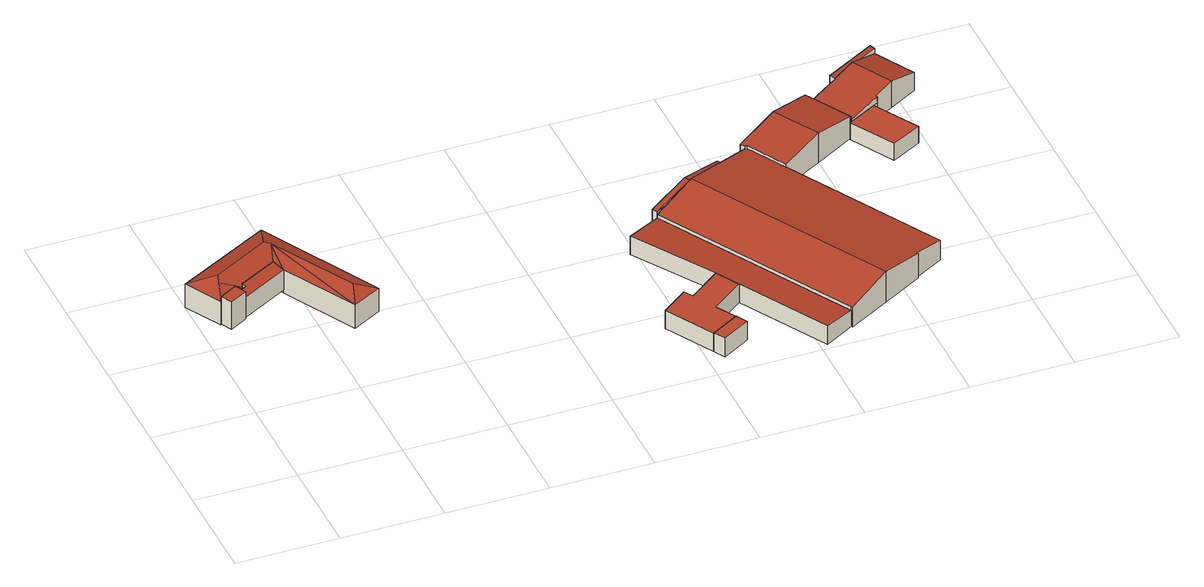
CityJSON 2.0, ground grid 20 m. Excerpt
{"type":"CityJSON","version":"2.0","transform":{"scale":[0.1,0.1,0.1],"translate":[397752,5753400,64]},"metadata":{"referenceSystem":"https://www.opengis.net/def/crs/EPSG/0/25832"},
"CityObjects":{
"building1":{"type":"Building","attributes":{"Gemeindeschluessel":"05515000","Geometrietyp2DReferenz":"3000","function":"51009_1610","roofType":"9999","measuredHeight":6},"geometry":[{"type":"Solid","lod":"2","boundaries":[[[[0,1,2,3,4]],[[2,5,6,3]],[[1,7,5,2]],[[0,8,7,1]],[[4,9,8,0]],[[3,6,9,4]],[[5,7,8,9,6]]]],"semantics":{"surfaces":[{"type":"RoofSurface"},{"type":"WallSurface"},{"type":"GroundSurface"}],"values":[[0,1,1,1,1,1,2]]}}]},
"building2":{"type":"Building","attributes":{"Gemeindeschluessel":"05515000","Geometrietyp2DReferenz":"3000","function":"51009_1610","roofType":"2100","measuredHeight":5.08},"geometry":[{"type":"Solid","lod":"2","boundaries":[[[[10,11,12,13]],[[14,15,11,10]],[[16,17,15,14]],[[18,19,17,16]],[[20,21,19,18]],[[13,12,21,20]],[[18,16,14,10,13,20]],[[11,15,17,19,21,12]]]],"semantics":{"surfaces":[{"type":"WallSurface"},{"type":"RoofSurface"},{"type":"GroundSurface"}],"values":[[0,0,0,0,0,0,1,2]]}}]},
"building3":{"type":"Building","attributes":{"Gemeindeschluessel":"05515000","Geometrietyp2DReferenz":"3000","function":"31001_1000","roofType":"5000","measuredHeight":6.62},"address":[{"country":"Germany","locality":"Münster","thoroughfareNumber":"89","thoroughfareName":"Dülmener Straße"}],"geometry":[{"type":"Solid","lod":"2","boundaries":[[[[22,23,24,25]],[[26,27,23,22]],[[28,29,27,26]],[[30,31,29,28]],[[13,32,31,30]],[[33,34,32,13]],[[35,36,34,33]],[[37,38,36,35]],[[39,40,38,37]],[[41,42,40,39]],[[25,24,42,41]],[[43,41,39,44]],[[39,37,44]],[[43,44,37,35,45]],[[46,47,45,35,33,48]],[[30,49,48]],[[13,30,48]],[[48,33,13]],[[30,28,49]],[[48,49,28,26,46]],[[46,26,22,47]],[[47,22,25,45]],[[45,25,41,43]],[[23,27,29,31,32,34,36,38,40,42,24]]]],"semantics":{"surfaces":[{"type":"WallSurface"},{"type":"RoofSurface"},{"type":"GroundSurface"}],"values":[[0,0,0,0,0,0,0,0,0,0,0,1,1,1,1,1,1,1,1,1,1,1,1,2]]}}]},
"building4":{"type":"Building","attributes":{"Gemeindeschluessel":"05515000","Geometrietyp2DReferenz":"3000","function":"51009_1610","roofType":"1000","measuredHeight":4.12},"geometry":[{"type":"Solid","lod":"2","boundaries":[[[[50,51,52,53]],[[54,55,51,50]],[[56,57,55,54]],[[53,52,57,56]],[[54,50,53,56]],[[51,55,57,52]]]],"semantics":{"surfaces":[{"type":"WallSurface"},{"type":"RoofSurface"},{"type":"GroundSurface"}],"values":[[0,0,0,0,1,2]]}}]},
"building5":{"type":"Building","attributes":{"Gemeindeschluessel":"05515000","Geometrietyp2DReferenz":"3000","function":"31001_2000","roofType":"1000","measuredHeight":4.07},"geometry":[{"type":"Solid","lod":"2","boundaries":[[[[58,59,60,61]],[[62,63,59,58]],[[64,65,63,62]],[[66,67,65,64]],[[68,69,67,66]],[[70,55,69,68]],[[71,51,55,70]],[[61,60,51,71]],[[70,68,66,64,62,58,61,71]],[[59,63,65,67,69,55,51,60]]]],"semantics":{"surfaces":[{"type":"WallSurface"},{"type":"RoofSurface"},{"type":"GroundSurface"}],"values":[[0,0,0,0,0,0,0,0,1,2]]}}]},
"building6":{"type":"Building","attributes":{"Gemeindeschluessel":"05515000","Geometrietyp2DReferenz":"3000","function":"31001_2000","roofType":"2100","measuredHeight":4.12},"geometry":[{"type":"Solid","lod":"2","boundaries":[[[[72,73,65,64]],[[74,75,73,72]],[[76,77,75,74]],[[78,79,77,76]],[[66,67,79,78]],[[64,65,67,66]],[[78,76,74,72,64,66]],[[73,75,77,79,67,65]]]],"semantics":{"surfaces":[{"type":"WallSurface"},{"type":"RoofSurface"},{"type":"GroundSurface"}],"values":[[0,0,0,0,0,0,1,2]]}}]},
"building7":{"type":"Building","attributes":{"Geometrietyp2DReferenz":"3000","Gemeindeschluessel":"05515000","function":"31001_2000"},"address":[{"country":"Germany","locality":"Münster","thoroughfareNumber":"67","thoroughfareName":"Dülmener Straße"},{"country":"Germany","locality":"Münster","thoroughfareNumber":"65","thoroughfareName":"Dülmener Straße"}],"children":["building7-1","building7-2","building7-3","building7-4","building7-5","building7-6"]},
"building7-1":{"type":"BuildingPart","attributes":{"roofType":"1000","measuredHeight":3.75},"parents":["building7"],"geometry":[{"type":"MultiSurface","lod":"2","boundaries":[[[80,81,82,83]],[[84,85,81,80]],[[86,87,85,84]],[[80,83,88,83,89,86,84]],[[90,82,91,82,81,85,87]],[[87,86,89,90]],[[91,82,83,88]],[[90,89,83,82]]],"semantics":{"surfaces":[{"type":"WallSurface"},{"type":"RoofSurface"},{"type":"GroundSurface"},{"type":"ClosureSurface"}],"values":[0,0,0,1,2,3,3,3]}}]},
"building7-2":{"type":"BuildingPart","attributes":{"roofType":"3100","measuredHeight":6.52},"parents":["building7"],"geometry":[{"type":"Solid","lod":"2","boundaries":[[[[92,93,94,95,96]],[[97,98,93,92]],[[99,100,98,97]],[[101,102,103,100,99]],[[104,105,87,86,106]],[[107,108,105,104]],[[109,110,111,108,107]],[[104,106,112,101,99,97,107]],[[92,96,113,109,107,97]],[[93,98,100,103,90,87,105,108,111,114,94]],[[102,101,112,115]],[[89,90,103,102,115]],[[89,115,112,106,86]],[[87,90,89,86]],[[110,109,113,116]],[[114,111,110,116]],[[95,116,113,96]],[[94,114,116,95]]]],"semantics":{"surfaces":[{"type":"WallSurface"},{"type":"RoofSurface"},{"type":"GroundSurface"},{"type":"ClosureSurface"}],"values":[[0,0,0,0,0,0,0,1,1,2,0,3,0,3,0,3,0,3]]}}]},
"building7-3":{"type":"BuildingPart","attributes":{"roofType":"3100","measuredHeight":5.77},"parents":["building7"],"geometry":[{"type":"Solid","lod":"2","boundaries":[[[[117,118,103,102]],[[119,120,121,122]],[[123,124,120,119]],[[125,126,124,123]],[[127,88,91,126,125]],[[119,122,128,129,123]],[[130,117,102,115,127,125,123,129]],[[103,118,131,121,120,124,126,91,82,90]],[[90,89,115,102,103]],[[130,129,132]],[[118,117,130,132,131]],[[132,129,128]],[[132,128,122,121,131]],[[89,83,88,127,115]],[[82,91,88,83]],[[83,89,90,82]]]],"semantics":{"surfaces":[{"type":"WallSurface"},{"type":"RoofSurface"},{"type":"GroundSurface"},{"type":"ClosureSurface"}],"values":[[0,0,0,0,0,1,1,2,3,0,3,0,3,0,3,3]]}}]},
"building7-4":{"type":"BuildingPart","attributes":{"roofType":"2100","measuredHeight":5.21},"parents":["building7"],"geometry":[{"type":"Solid","lod":"2","boundaries":[[[[133,134,118,117,135]],[[136,137,134,133]],[[138,122,121,137,136]],[[136,133,135,130,132,128,138]],[[134,137,121,131,118]],[[122,138,128]],[[130,135,117]],[[131,132,130,117,118]],[[121,122,128,132,131]]]],"semantics":{"surfaces":[{"type":"WallSurface"},{"type":"RoofSurface"},{"type":"GroundSurface"},{"type":"ClosureSurface"}],"values":[[0,0,0,1,2,0,0,3,3]]}}]},
"building7-5":{"type":"BuildingPart","attributes":{"roofType":"3100","measuredHeight":6.73},"parents":["building7"],"geometry":[{"type":"Solid","lod":"2","boundaries":[[[[95,94,139,140,141]],[[142,143,111,110]],[[144,145,143,142]],[[146,147,145,144]],[[148,149,147,146]],[[150,151,149,148]],[[152,77,151,150]],[[153,75,77,152]],[[146,144,142,110,116,95,141,154,148]],[[155,156,153,152,150,148,154]],[[157,139,94,114,111,143,145,147,149,151,77,75]],[[158,155,154,159]],[[75,153,156,160,157]],[[156,155,158,159,160]],[[140,159,154,141]],[[160,140,139,157]],[[160,159,140]],[[114,94,95,116]],[[114,116,110,111]]]],"semantics":{"surfaces":[{"type":"WallSurface"},{"type":"RoofSurface"},{"type":"GroundSurface"},{"type":"ClosureSurface"}],"values":[[0,0,0,0,0,0,0,0,1,1,2,0,3,3,0,3,3,3,3]]}}]},
"building7-6":{"type":"BuildingPart","attributes":{"roofType":"3100","measuredHeight":6.63},"parents":["building7"],"geometry":[{"type":"Solid","lod":"2","boundaries":[[[[75,153,161]],[[162,163,75,161]],[[164,165,163,162]],[[140,139,165,164]],[[164,166,158,159,140]],[[161,155,158,166,162]],[[164,162,166]],[[157,75,163,165,139]],[[156,161,153]],[[157,160,156,153,75]],[[139,140,160,157]],[[161,156,155]],[[155,156,160,159,158]],[[160,140,159]]]],"semantics":{"surfaces":[{"type":"WallSurface"},{"type":"RoofSurface"},{"type":"GroundSurface"},{"type":"ClosureSurface"}],"values":[[0,0,0,0,1,1,0,2,0,3,3,0,3,3]]}}]}
},
"vertices":[
[75,483,67],[41,464,67],[52,442,67],[86,461,67],[79,475,67],[52,442,7],[86,461,7],[41,464,7],[75,483,7],[79,475,7],
[86,461,55],[86,461,11],[179,511,11],[179,511,55],[79,475,60],[79,475,11],[96,485,60],[96,485,11],[92,492,62],[92,492,11],[167,532,62],[167,532,11],
[1,537,55],[1,537,4],[41,464,4],[41,464,55],[186,636,55],[186,636,4],[314,398,55],[314,398,4],[257,367,55],[257,367,4],[179,511,4],[167,532,55],[167,532,4],[92,492,55],[92,492,4],[96,485,55],[96,485,4],[79,475,55],[79,475,4],[75,483,55],[75,483,4],[79,496,59],[86,483,59],[52,504,66],[169,581,71],[57,520,71],[180,577,68],[270,412,68],
[817,61,50],[817,61,9],[830,39,9],[830,39,50],[873,93,50],[873,93,9],[885,71,50],[885,71,9],
[814,195,49],[814,195,9],[763,156,9],[763,156,49],[825,178,49],[825,178,9],[887,226,49],[887,226,9],[913,180,49],[913,180,9],[850,132,49],[850,132,9],[873,93,49],[817,61,49],
[787,383,50],[787,383,9],[854,421,45],[854,421,9],[1070,39,45],[1070,39,9],[1012,6,49],[1012,6,9],
[1383,500,46],[1383,500,9],[1333,587,9],[1333,587,46],[1324,468,46],[1324,468,9],[1275,554,46],[1275,554,9],[1341,592,46],[1277,556,46],[1277,556,9],[1341,592,9],
[1065,554,57],[1065,554,9],[1071,544,9],[1071,544,53],[1071,544,57],[1147,601,74],[1147,601,9],[1226,646,58],[1226,646,9],[1232,635,58],[1232,635,49],[1232,635,9],[1275,556,58],[1275,556,9],[1275,554,58],[1198,512,74],[1198,512,9],[1118,467,58],[1118,467,52],[1118,467,9],[1277,556,58],[1074,545,58],[1074,545,9],[1277,556,49],[1074,545,52],
[1292,669,59],[1292,669,9],[1434,647,49],[1434,647,9],[1390,725,9],[1390,725,49],[1379,616,67],[1379,616,9],[1340,594,60],[1340,594,9],[1341,592,60],[1356,706,60],[1335,694,67],[1295,671,60],[1335,694,9],[1335,694,60],
[1286,679,61],[1286,679,9],[1292,669,60],[1385,735,61],[1385,735,9],[1390,725,60],
[1015,512,9],[1015,512,58],[1015,512,63],[1290,164,52],[1290,164,9],[1232,131,63],[1232,131,9],[1234,129,63],[1234,129,9],[1155,84,76],[1155,84,9],[1072,37,52],[1072,37,9],[1070,39,52],[854,421,52],[937,468,76],[933,465,75],[875,433,58],[937,468,9],[934,466,75],[937,468,75],[937,468,58],
[854,421,58],[848,431,58],[848,431,9],[1009,522,58],[1009,522,9],[929,477,75]
]}
